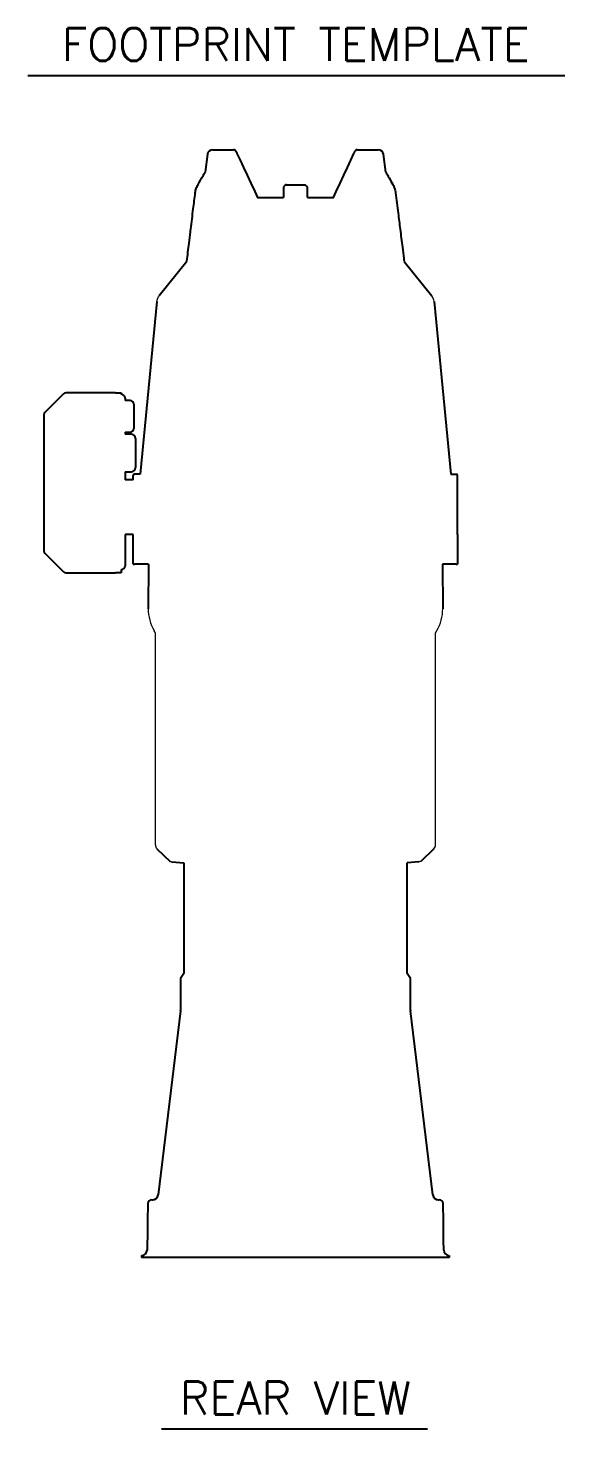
# Model space of a CAD drawing. Extents: x 8 to 113, y 0 to 87.
# Drawn here: x 100.87 to 113.12, y 54.68 to 86.62 of the extents above; entities that cross this region are included whole.
import ezdxf
from ezdxf.enums import TextEntityAlignment as Align

# ---------------------------------------------------------------- set-up
doc = ezdxf.new("R2010")
doc.units = 0
doc.header["$MEASUREMENT"] = 0
doc.layers.add('OBJECT', color=7, linetype='CONTINUOUS')
doc.styles.get("Standard").update_dxf_attribs({"font": 'SIMPLEX'})

msp = doc.modelspace()

# ---------------------------------------------------------------- linework, layer by layer
at = {"layer": 'OBJECT', "color": 1}
for p, q in [((100.87, 85.543), (113.121, 85.543)), ((103.914, 54.682), (109.986, 54.682))]:
    msp.add_line(p, q, dxfattribs=at)
at = {"layer": 'OBJECT'}
for p, q in [((104.962, 83.745), (104.912, 83.34)), ((105.081, 83.85), (105.558, 83.85)), ((108.385, 83.85), (108.862, 83.85)), ((109.031, 83.34), (108.981, 83.745)), ((106.747, 83.05), (106.697, 83)), ((106.697, 83), (106.697, 82.762)), ((106.698, 83), (106.697, 83)), ((106.698, 83), (106.698, 82.975)), ((106.764, 83.05), (106.747, 83.05)), ((106.747, 83.05), (106.747, 83.05)), ((106.764, 83.05), (107.197, 83.05)), ((107.247, 83), (107.197, 83.05)), ((107.247, 82.762), (107.247, 83)), ((104.493, 81.3), (103.863, 80.517)), ((109.451, 81.3), (110.08, 80.517)), ((103.808, 80.389), (103.43, 76.453)), ((110.135, 80.389), (110.513, 76.453)), ((101.682, 78.284), (101.254, 77.857)), ((102.869, 78.305), (101.731, 78.305)), ((102.869, 78.305), (102.994, 78.305)), ((102.994, 78.305), (102.994, 78.275)), ((103.084, 78.185), (103.084, 78.128)), ((103.204, 78.128), (103.084, 78.128)), ((103.284, 78.048), (103.284, 77.93)), ((101.234, 77.808), (101.234, 74.702)), ((103.284, 77.93), (103.284, 77.615)), ((103.084, 77.413), (103.204, 77.413)), ((103.084, 77.413), (103.084, 77.364)), ((103.228, 77.364), (103.084, 77.364)), ((103.284, 77.615), (103.284, 77.493)), ((103.324, 77.268), (103.324, 77.129)), ((103.324, 77.129), (103.324, 76.751)), ((103.324, 76.751), (103.324, 76.602)), ((103.084, 76.506), (103.228, 76.506)), ((103.084, 76.506), (103.084, 76.325)), ((103.084, 76.383), (103.084, 76.383)), ((103.43, 76.453), (103.301, 76.45)), ((110.513, 76.453), (110.642, 76.45)), ((110.672, 75.078), (110.672, 76.421)), ((103.272, 76.325), (103.084, 76.325)), ((103.272, 75.075), (103.084, 75.075)), ((103.084, 75.075), (103.084, 74.365)), ((103.272, 74.4), (103.272, 75.075)), ((110.672, 75.078), (110.672, 74.4)), ((101.254, 74.653), (101.682, 74.225)), ((101.731, 74.205), (102.869, 74.205)), ((102.994, 74.205), (102.869, 74.205)), ((102.994, 74.275), (102.994, 74.205)), ((103.272, 74.4), (103.301, 74.4)), ((103.617, 74.4), (103.301, 74.4)), ((103.617, 74.4), (103.612, 73.385)), ((110.326, 74.4), (110.332, 73.385)), ((110.642, 74.4), (110.326, 74.4)), ((110.642, 74.4), (110.672, 74.4)), ((103.813, 67.911), (104.112, 67.623)), ((110.13, 67.911), (109.831, 67.623)), ((104.154, 67.612), (104.422, 67.594)), ((104.423, 67.594), (104.423, 65.068)), ((109.789, 67.612), (109.522, 67.594)), ((109.523, 65.068), (109.523, 67.594)), ((104.423, 65.068), (104.352, 64.95)), ((104.352, 64.95), (104.352, 64.689)), ((109.593, 64.95), (109.523, 65.068)), ((109.593, 64.689), (109.593, 64.95)), ((104.352, 64.689), (104.352, 64.467)), ((109.593, 64.467), (109.593, 64.689)), ((104.351, 64.213), (103.839, 60.017)), ((104.352, 64.467), (104.352, 64.228)), ((109.593, 64.228), (109.593, 64.467)), ((110.107, 60.017), (109.594, 64.213)), ((103.607, 59.821), (103.6, 59.415)), ((103.695, 59.908), (103.715, 59.908)), ((110.231, 59.908), (110.251, 59.908)), ((110.346, 59.415), (110.339, 59.821)), ((103.592, 58.978), (103.588, 58.758)), ((110.357, 58.758), (110.353, 58.978)), ((103.463, 58.636), (103.463, 58.588)), ((110.482, 58.588), (103.463, 58.588)), ((110.482, 58.636), (110.482, 58.588))]:
    msp.add_line(p, q, dxfattribs=at)
at = {"layer": 'OBJECT', "lineweight": 15}
for p, q in [((103.777, 68), (103.777, 72.815)), ((110.167, 68), (110.167, 72.815))]:
    msp.add_line(p, q, dxfattribs=at)
at = {"layer": 'OBJECT', "flags": 128}
for points in [[(105.637, 83.763), (105.709, 83.608), (105.786, 83.444), (105.867, 83.27), (105.953, 83.086), (106.042, 82.894), (106.104, 82.762), (106.697, 82.762)], [(107.247, 82.762), (107.839, 82.762), (107.901, 82.894), (107.991, 83.086), (108.076, 83.27), (108.157, 83.444), (108.234, 83.608), (108.306, 83.763)], [(103.599, 59.322), (103.599, 59.298), (103.595, 59.072)], [(110.35, 59.072), (110.346, 59.298), (110.346, 59.322)]]:
    msp.add_lwpolyline(points, dxfattribs=at)
at = {"layer": 'OBJECT'}
for centre, radius, start, end in [((105.081, 83.73), 0.12, 90, 173), ((105.558, 83.79), 0.06, 25, 90), ((108.385, 83.79), 0.06, 90, 155), ((108.862, 83.73), 0.12, 7, 90), ((101.731, 78.235), 0.07, 90, 135), ((102.994, 78.185), 0.09, 0, 90), ((103.204, 78.048), 0.08, 0, 90), ((101.304, 77.808), 0.07, 135, 180), ((103.204, 77.493), 0.08, 270, 0), ((103.228, 77.268), 0.096, 0, 90), ((103.228, 76.602), 0.096, 270, 0), ((103.302, 76.42), 0.03, 91, 180), ((110.642, 76.42), 0.03, 0, 89), ((101.304, 74.702), 0.07, 180, 225), ((101.731, 74.275), 0.07, 225, 270), ((102.994, 74.365), 0.09, 270.0001, 0), ((104.227, 64.228), 0.125, 353.0356, 0), ((109.718, 64.228), 0.125, 180, 186.9644), ((103.695, 59.82), 0.088, 90, 179), ((103.715, 60.033), 0.125, 270, 353.0356), ((110.231, 60.033), 0.125, 186.9644, 270), ((110.251, 59.82), 0.088, 1, 90), ((103.463, 58.761), 0.125, 270, 359), ((110.482, 58.761), 0.125, 181, 270)]:
    msp.add_arc(centre, radius, start, end, dxfattribs=at)
at = {"layer": 'OBJECT', "lineweight": 15}
for centre, radius, start, end in [((104.612, 73.385), 1, 180, 210.0005), ((109.332, 73.385), 1, 329.9995, 360), ((103.902, 68), 0.125, 179.9996, 225.0011), ((103.902, 68), 0.125, 179.9996, 225.0012), ((110.042, 68), 0.125, 314.9989, 0.0004), ((110.042, 68), 0.125, 314.9988, 0.0004)]:
    msp.add_arc(centre, radius, start, end, dxfattribs=at)
at = {"layer": 'OBJECT'}
for points, knots in [([(105.613, 83.815), (105.613, 83.814), (105.615, 83.811), (105.624, 83.792), (105.633, 83.772), (105.637, 83.763)], [0, 0, 0, 0, 0.351631, 0.714779, 1, 1, 1, 1]), ([(108.306, 83.763), (108.309, 83.77), (108.318, 83.788), (108.326, 83.807), (108.33, 83.815), (108.33, 83.815), (108.33, 83.815)], [0, 0, 0, 0, 0.230481, 0.56858, 0.916913, 1, 1, 1, 1]), ([(104.686, 82.868), (104.691, 82.902), (104.703, 82.968), (104.734, 83.028), (104.749, 83.057)], [0, 0, 0, 0, 0.499957, 1, 1, 1, 1]), ([(104.749, 83.057), (104.785, 83.121), (104.84, 83.215), (104.894, 83.309), (104.912, 83.34)], [0, 0, 0, 0, 0.5600031, 0.8326974, 0.8326974, 0.8326974, 0.8326974]), ([(109.031, 83.34), (109.057, 83.296), (109.111, 83.202), (109.166, 83.107), (109.194, 83.057)], [0.1673042, 0.1673042, 0.1673042, 0.1673042, 0.5600144, 1, 1, 1, 1]), ([(109.194, 83.057), (109.21, 83.028), (109.24, 82.968), (109.252, 82.902), (109.258, 82.868)], [0, 0, 0, 0, 0.500043, 1, 1, 1, 1]), ([(104.584, 82.039), (104.603, 82.194), (104.637, 82.47), (104.671, 82.747), (104.686, 82.868)], [0, 0, 0, 0, 0.560058, 1, 1, 1, 1]), ([(106.747, 83.05), (106.747, 83.05), (106.73, 83.033), (106.714, 83.016), (106.698, 83)], [0, 0, 0, 0, 0.013758, 1, 1, 1, 1]), ([(109.258, 82.868), (109.277, 82.714), (109.311, 82.437), (109.344, 82.161), (109.359, 82.039)], [0, 0, 0, 0, 0.5599417, 1, 1, 1, 1]), ([(104.494, 81.307), (104.494, 81.307), (104.511, 81.445), (104.538, 81.667), (104.568, 81.91), (104.581, 82.017), (104.584, 82.038), (104.584, 82.039)], [0, 0, 0, 0, 0.002275, 0.563506, 0.91051, 0.997261, 1, 1, 1, 1]), ([(109.359, 82.039), (109.36, 82.038), (109.376, 81.901), (109.404, 81.678), (109.434, 81.436), (109.447, 81.329), (109.449, 81.307), (109.449, 81.307)], [0, 0, 0, 0, 0.002739, 0.563971, 0.910975, 0.997725, 1, 1, 1, 1]), ([(103.272, 76.325), (103.272, 76.329), (103.272, 76.353), (103.272, 76.384), (103.272, 76.415), (103.272, 76.419), (103.272, 76.42)], [0, 0, 0, 0, 0.053742, 0.36211, 0.67887, 1, 1, 1, 1]), ([(103.6, 59.415), (103.6, 59.415), (103.6, 59.417), (103.6, 59.408), (103.6, 59.39), (103.6, 59.364), (103.6, 59.34), (103.599, 59.326), (103.599, 59.322)], [0, 0, 0, 0, 0.0684261, 0.2829779, 0.4975619, 0.712216, 0.9268733, 1, 1, 1, 1]), ([(110.346, 59.322), (110.346, 59.332), (110.346, 59.353), (110.346, 59.381), (110.346, 59.403), (110.346, 59.415), (110.346, 59.415), (110.346, 59.415)], [0, 0, 0, 0, 0.209222, 0.423996, 0.638818, 0.853681, 1, 1, 1, 1]), ([(103.595, 59.072), (103.595, 59.064), (103.594, 59.046), (103.594, 59.019), (103.593, 58.996), (103.592, 58.981), (103.592, 58.979), (103.592, 58.978)], [0, 0, 0, 0, 0.157524, 0.372205, 0.586934, 0.801713, 1, 1, 1, 1]), ([(110.353, 58.978), (110.353, 58.978), (110.353, 58.977), (110.353, 58.983), (110.353, 58.999), (110.352, 59.023), (110.351, 59.049), (110.351, 59.066), (110.35, 59.072)], [0, 0, 0, 0, 0.016451, 0.231011, 0.445574, 0.660213, 0.874874, 1, 1, 1, 1])]:
    msp.add_open_spline(points, degree=3, knots=knots, dxfattribs=at)
at = {"layer": 'OBJECT', "lineweight": 15}
for points, knots in [([(103.809, 80.389), (103.813, 80.408), (103.821, 80.454), (103.847, 80.494), (103.863, 80.517)], [0, 0, 0, 0, 0.40422, 1, 1, 1, 1]), ([(110.134, 80.389), (110.131, 80.408), (110.122, 80.454), (110.096, 80.494), (110.08, 80.517)], [0, 0, 0, 0, 0.40422, 1, 1, 1, 1]), ([(103.777, 72.815), (103.776, 72.822), (103.775, 72.833), (103.77, 72.842), (103.768, 72.846)], [0, 0, 0, 0, 0.643567, 1, 1, 1, 1]), ([(110.167, 72.815), (110.167, 72.822), (110.168, 72.833), (110.173, 72.842), (110.175, 72.846)], [0, 0, 0, 0, 0.643567, 1, 1, 1, 1])]:
    msp.add_open_spline(points, degree=3, knots=knots, dxfattribs=at)
for points in [[(103.768, 72.846), (103.746, 72.885)], [(110.175, 72.846), (110.198, 72.885)], [(104.112, 67.623), (104.154, 67.612)], [(109.831, 67.623), (109.789, 67.612)]]:
    msp.add_open_spline(points, degree=1, dxfattribs=at)

# ---------------------------------------------------------------- texts
at = {"layer": 'OBJECT', "color": 1}
for s, p in [('FOOTPRINT TEMPLATE', (106.979, 85.875)), ('REAR VIEW', (106.973, 55.013))]:
    msp.add_text(s, height=0.75, dxfattribs=at).set_placement(p, align=Align.CENTER)

doc.saveas('drawing.dxf')
